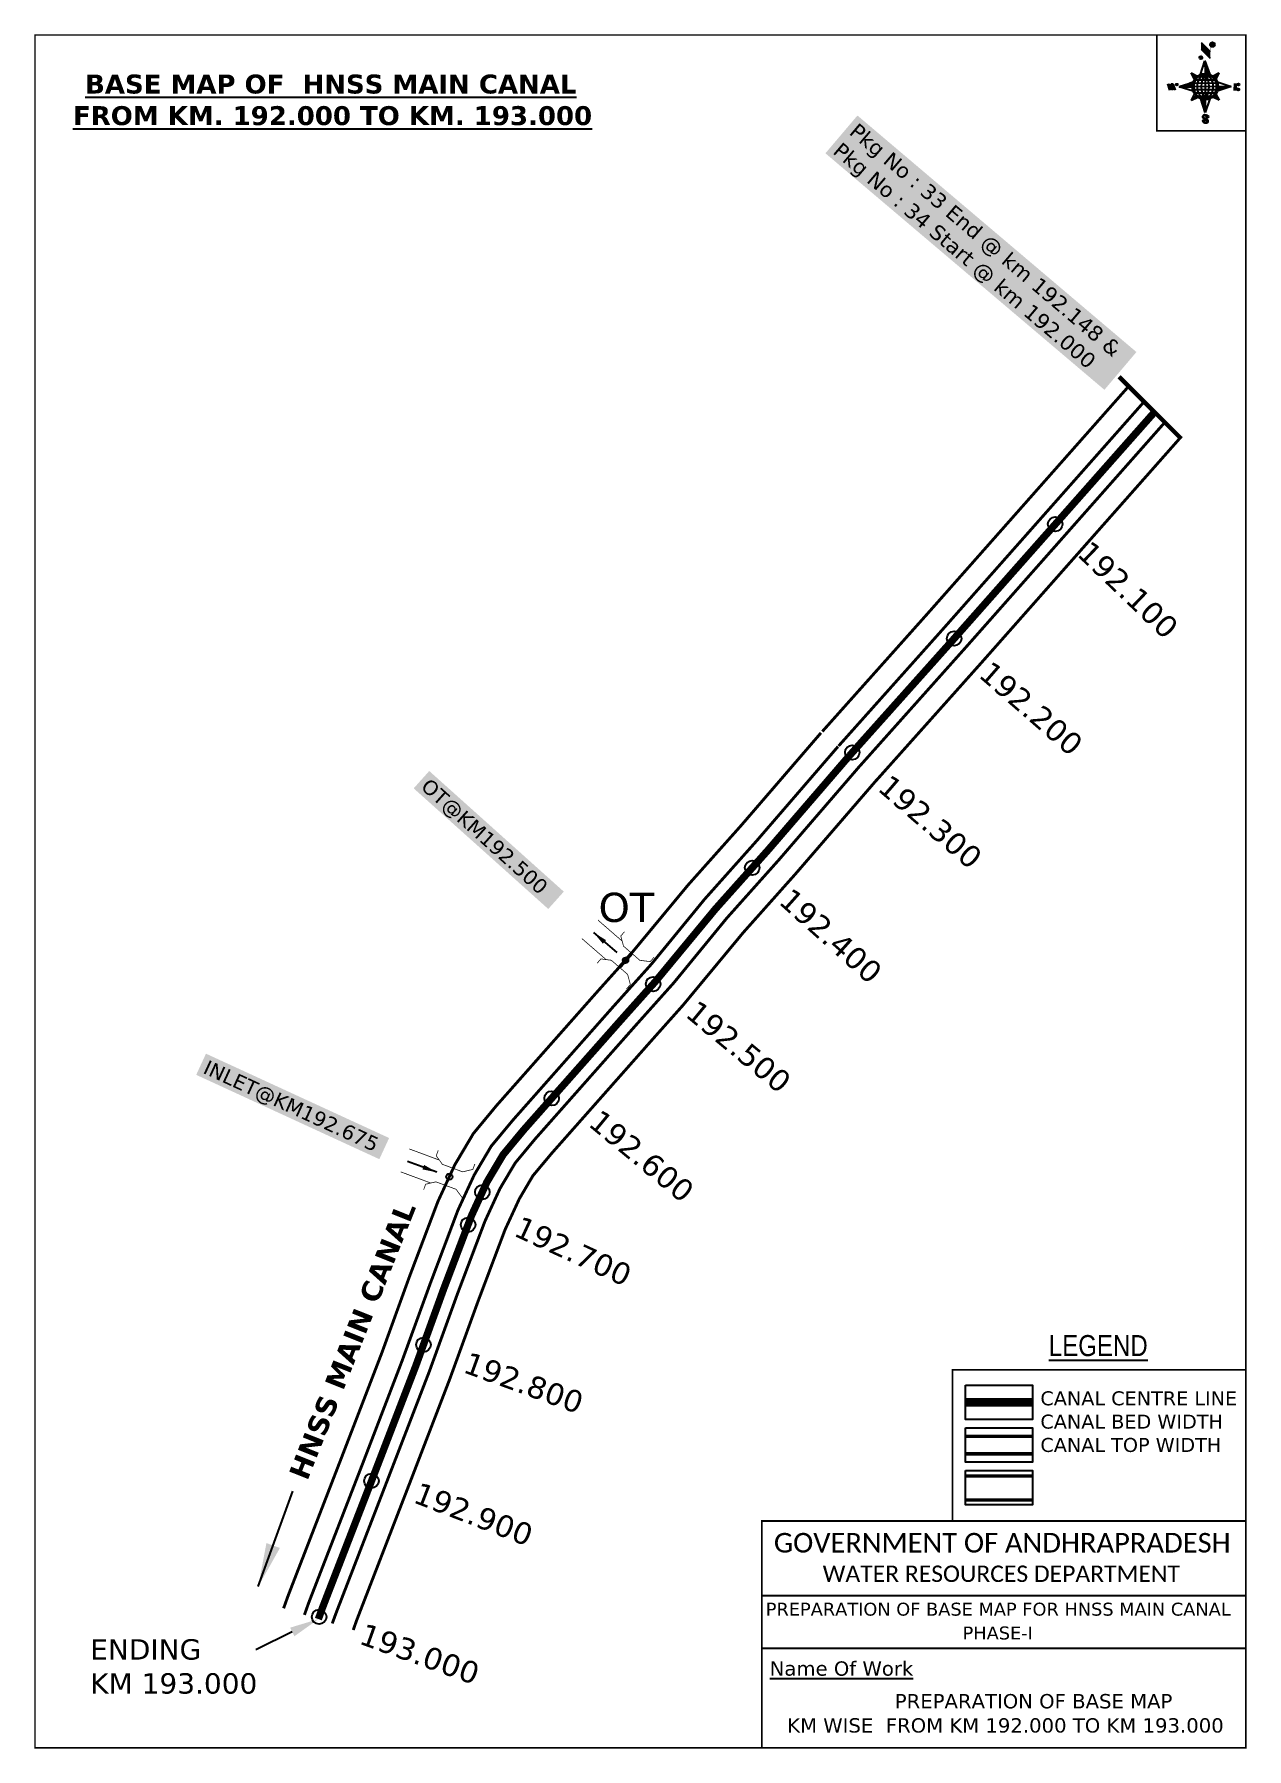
# Model space of a CAD drawing. Header units: inches. Extents: x 743133 to 743966, y 1648927 to 1650103.
import ezdxf
from ezdxf import colors
from ezdxf.entities.mleader import LeaderData, LeaderLine
from ezdxf.enums import TextEntityAlignment as Align
from ezdxf.math import Vec2, Vec3

# ---------------------------------------------------------------- set-up
doc = ezdxf.new("R2010")
doc.units = ezdxf.units.IN
doc.header["$MEASUREMENT"] = 0
doc.header["$PDMODE"] = 32
doc.header["$PDSIZE"] = 10
doc.linetypes.add('HIDDEN2', pattern=[0.1875, 0.125, -0.0625])
for name, color, linetype in [('AQUADUCT', 1, 'Continuous'), ('bord', 1, 'Continuous'), ('CANAL1', 1, 'Continuous'), ('CSMark', 72, 'Continuous'), ('DCBMS', 232, 'Continuous'), ('PAGE', 7, 'Continuous'), ('STRUCTURE', 5, 'Continuous'), ('TEXT', 7, 'Continuous')]:
    doc.layers.add(name, color=color, linetype=linetype)
doc.styles.add('ARIALN', font='ARIALN.TTF')
doc.styles.get("Standard").update_dxf_attribs({"font": 'verdana.ttf'})
doc.dimstyles.get("Standard").update_dxf_attribs({"dimtxt": 0.18, "dimasz": 0.18, "dimexe": 0.18, "dimexo": 0.0625, "dimgap": 0.09, "dimtad": 0, "dimtih": 1, "dimtoh": 1, "dimdec": 4, "dimzin": 0, "dimdsep": 46, "dimtxsty": 'Standard', "dimcen": 0.09, "dimadec": 0, "dimazin": 0, "dimtfac": 1, "dimtdec": 4, "dimtofl": 0, "dimtmove": 0, "dimatfit": 3, "dimfxl": 1, "dimtolj": 1, "dimtzin": 0, "dimarcsym": 0})
pattern_1 = [(267.297113149, (-8720374.938, 50637915.138), (10.5367255337, -0.497431438), [])]
pattern_2 = [(357.297113149, (-8720374.938, 50637915.138), (0.497431438, 10.5367255337), [])]

# ---------------------------------------------------------------- blocks, each defined once
blk = doc.blocks.new('*X16')
at = {"color": 0, "linetype": 'Continuous'}
for p, q in [((6321.6, 240.5), (6322.3, 241.2)), ((6321.6, 240.3), (6322.3, 241)), ((6321.6, 240.1), (6322.3, 240.8)), ((6321.6, 239.9), (6322.4, 240.7)), ((6321.6, 239.8), (6322.4, 240.6)), ((6321.6, 239.6), (6322.5, 240.5)), ((6321.6, 239.4), (6322.5, 240.3)), ((6321.6, 239.2), (6322.6, 240.2)), ((6321.7, 239.1), (6322.6, 240.1)), ((6321.8, 240.8), (6322.4, 241.4)), ((6321.8, 239), (6322.7, 240)), ((6321.8, 239), (6322.8, 239.9)), ((6321.9, 238.9), (6322.9, 239.8)), ((6322, 238.8), (6323, 239.7)), ((6322.1, 241.3), (6322.4, 241.6)), ((6322.1, 238.7), (6323.1, 239.6)), ((6322.2, 238.6), (6323.1, 239.6)), ((6322.3, 238.5), (6323.2, 239.5)), ((6322.4, 238.5), (6323.3, 239.4)), ((6322.5, 238.4), (6323.4, 239.3)), ((6322.7, 238.4), (6323.6, 239.3)), ((6322.8, 238.3), (6323.7, 239.2)), ((6322.9, 238.3), (6323.8, 239.1)), ((6323.1, 238.2), (6323.9, 239.1)), ((6323.2, 238.2), (6324, 239)), ((6323.3, 238.2), (6324.2, 239)), ((6323.5, 238.1), (6324.3, 238.9)), ((6323.7, 238.1), (6324.4, 238.9)), ((6323.8, 238.1), (6324.6, 238.8)), ((6324.1, 238.2), (6324.7, 238.8)), ((6324.3, 238.3), (6324.9, 238.8)), ((6324.6, 238.3), (6325.1, 238.8)), ((6324.8, 238.4), (6325.2, 238.8)), ((6325.1, 238.5), (6325.4, 238.8)), ((6325.4, 238.6), (6325.6, 238.8))]:
    blk.add_line(p, q, dxfattribs=at)
blk = doc.blocks.new('*X15')
at = {"color": 0, "linetype": 'Continuous'}
for p, q in [((6324.4, 240.3), (6324.5, 240.4)), ((6324.6, 240.3), (6324.8, 240.5)), ((6324.7, 240.2), (6325, 240.5)), ((6324.8, 240.2), (6325.2, 240.6)), ((6325, 240.1), (6325.5, 240.6)), ((6325.1, 240.1), (6325.6, 240.6)), ((6325.2, 240), (6325.8, 240.6)), ((6325.3, 240), (6326, 240.6)), ((6325.4, 239.9), (6326.1, 240.6)), ((6325.5, 239.8), (6326.2, 240.5)), ((6325.6, 239.8), (6326.3, 240.5)), ((6325.7, 239.7), (6326.5, 240.4)), ((6325.9, 239.6), (6326.6, 240.3)), ((6326, 239.5), (6326.7, 240.3)), ((6326, 239.4), (6326.8, 240.2)), ((6326.1, 239.3), (6327, 240.2)), ((6326.2, 239.3), (6327.1, 240.1)), ((6326.3, 239.2), (6327.1, 240)), ((6326.4, 239.1), (6327.2, 239.9)), ((6326.5, 239), (6327.3, 239.8)), ((6326.5, 238.9), (6327.4, 239.7)), ((6326.6, 238.8), (6327.5, 239.6)), ((6326.7, 238.7), (6327.5, 239.5)), ((6326.8, 238.6), (6327.6, 239.4)), ((6326.8, 238.5), (6327.7, 239.3)), ((6326.8, 236.5), (6327.4, 237)), ((6326.9, 238.3), (6327.8, 239.2)), ((6326.9, 238.2), (6327.9, 239.1)), ((6326.9, 236.8), (6327.6, 237.4)), ((6327, 238.1), (6327.8, 239)), ((6327, 237.9), (6327.8, 238.8)), ((6327, 237.8), (6327.8, 238.6)), ((6327, 237.6), (6327.8, 238.4)), ((6327, 237.4), (6327.8, 238.2)), ((6327, 237.3), (6327.8, 238)), ((6327, 237.1), (6327.8, 237.9))]:
    blk.add_line(p, q, dxfattribs=at)
blk = doc.blocks.new('H')
at = {"layer": 'bord', "extrusion": (0.000427885, 0.004792, 0.999988)}
h = blk.add_hatch(dxfattribs=at)
h.set_pattern_fill('LINE', color=8, scale=84.387686, angle=-2.7029, style=0)
h.set_pattern_definition(pattern_2)
h.paths.add_polyline_path([(-492, 786, -0.090992), (-448, 775), (-486, 912)])
h = blk.add_hatch(dxfattribs=at)
h.set_pattern_fill('LINE', color=8, scale=84.387686, angle=-92.7029, style=0)
h.set_pattern_definition(pattern_1)
h.paths.add_polyline_path([(-625, 665, -0.090992), (-615, 710), (-751, 671)])
h = blk.add_hatch(dxfattribs=at)
h.set_pattern_fill('LINE', color=8, scale=84.387686, angle=-2.7029, style=0)
h.set_pattern_definition(pattern_2)
h.paths.add_polyline_path([(-504, 533, -0.090992), (-549, 543), (-510, 406)])
h = blk.add_hatch(dxfattribs=at)
h.set_pattern_fill('LINE', color=8, scale=84.387686, angle=-92.7029, style=0)
h.set_pattern_definition(pattern_1)
h.paths.add_polyline_path([(-246, 647), (-372, 653, -0.090992), (-382, 609)])
for p, q in [((-519, 1020, -1217), (-435, 927, -1216)), ((-516, 1087, -1217), (-432, 994, -1217)), ((-538, 774, -1216), (-487, 906, -1216)), ((-487, 906, -1216), (-493, 780, -1216)), ((-487, 906, -1216), (-448, 769, -1216)), ((-865, 701, -1215), (-847, 638, -1215)), ((-847, 700, -1215), (-829, 637, -1215)), ((-829, 699, -1215), (-811, 636, -1215)), ((-829, 699, -1215), (-811, 698, -1215)), ((-811, 698, -1215), (-794, 635, -1215)), ((-752, 665, -1215), (-615, 704, -1215)), ((-627, 794, -1216), (-567, 760, -1216)), ((-627, 794, -1216), (-584, 747, -1215)), ((-599, 731, -1215), (-627, 794, -1216)), ((-421, 753, -1216), (-359, 781, -1216)), ((-359, 781, -1216), (-405, 739, -1216)), ((-359, 781, -1216), (-392, 721, -1215)), ((-379, 693, -1215), (-246, 641, -1215)), ((-213, 669, -1215), (-217, 601, -1215)), ((-752, 665, -1215), (-625, 659, -1215)), ((-619, 614, -1215), (-752, 665, -1215)), ((-639, 526, -1214), (-606, 585, -1215)), ((-639, 526, -1214), (-593, 568, -1215)), ((-577, 553, -1215), (-639, 526, -1214)), ((-511, 400, -1214), (-549, 537, -1214)), ((-460, 533, -1215), (-511, 400, -1214)), ((-505, 527, -1214), (-511, 400, -1214)), ((-371, 513, -1214), (-431, 546, -1215)), ((-371, 513, -1214), (-414, 560, -1215)), ((-399, 576, -1215), (-371, 513, -1214)), ((-246, 641, -1215), (-383, 603, -1215)), ((-373, 647, -1215), (-246, 641, -1215)), ((-197, 600, -1215), (-194, 668, -1215))]:
    blk.add_line(p, q, dxfattribs=at)
at = {"layer": 'bord', "color": 8, "linetype": 'ByBlock', "extrusion": (0.000427885, 0.004792, 0.999988)}
for p, q in [((-375, 679, -1215), (-620, 691, -1215)), ((-386, 711, -1215), (-605, 722, -1215)), ((-411, 744, -1216), (-578, 752, -1216)), ((-493, 780, -1216), (-505, 527, -1214)), ((-373, 647, -1215), (-625, 659, -1215)), ((-378, 616, -1215), (-623, 628, -1215)), ((-392, 585, -1215), (-611, 595, -1215)), ((-420, 555, -1215), (-587, 562, -1215))]:
    blk.add_line(p, q, dxfattribs=at)
at = {"layer": 'bord', "extrusion": (0.000427885, 0.004792, 0.999988), "elevation": -1212}
for points, const_width in [([(-522, 960), (-516, 1093)], 1.61), ([(-434, 933), (-428, 1066)], 1.61), ([(-870, 707), (-846, 706)], 0.642), ([(-829, 643), (-821, 678)], 0.642), ([(-793, 641), (-782, 694)], 0.642), ([(-223, 676), (-174, 673)], 0.706), ([(-829, 643), (-855, 644)], 0.642), ([(-811, 642), (-784, 641)], 0.642), ([(-177, 605), (-226, 607)], 0.706), ([(-195, 645), (-185, 644)], 0.706)]:
    blk.add_lwpolyline(points, dxfattribs=dict(at, const_width=const_width))
for points, const_width in [([(-414, 1073, 1), (-398, 1058, 1)], 22.3), ([(-530, 950, 1), (-520, 939, 1)], 14.8), ([(-776, 697, 1), (-769, 690, 1)], 8.9), ([(-180, 618, 1), (-173, 611, 1)], 9.79), ([(-178, 667, 1), (-171, 660, 1)], 9.79), ([(-490, 362, 1), (-498, 369, 1)], 11.1), ([(-525, 322, 1), (-533, 329, 1)], 11.1)]:
    blk.add_lwpolyline(points, format="xyb", close=True, dxfattribs=dict(at, const_width=const_width))
for points in [[(-537, 317), (-531, 310), (-520, 307), (-505, 307), (-494, 310), (-486, 318), (-487, 326), (-491, 333), (-494, 336), (-503, 341), (-522, 347), (-530, 352), (-534, 355), (-537, 363), (-537, 373), (-530, 381), (-520, 384), (-504, 384), (-493, 380), (-487, 373)], [(-522, 348), (-526, 354), (-528, 361), (-528, 371), (-526, 375), (-521, 381), (-515, 384)], [(-505, 307), (-499, 312), (-497, 319), (-497, 327), (-501, 335), (-509, 343)]]:
    blk.add_lwpolyline(points, dxfattribs=at)
at = {"layer": 'bord', "extrusion": (0.000427885, 0.004792, 0.999988)}
for centre, radius in [((-406, 1065, -1212), 22.3), ((-525, 944, -1212), 14.8), ((-773, 694, -1212), 8.9), ((-498, 659, -1212), 127), ((-177, 615, -1212), 9.79), ((-174, 663, -1212), 9.79), ((-494, 365, -1212), 11.1), ((-529, 325, -1212), 11.1)]:
    blk.add_circle(centre, radius, dxfattribs=at)
at = {"layer": 'bord', "color": 8, "linetype": 'ByBlock', "extrusion": (0.000427885, 0.004792, 0.999988)}
for centre, radius, start, end in [((-482, 658, -1212), 128, 94.9254, 259.6691), ((-437, 656, -1212), 141, 113.2864, 241.308), ((-316, 651, -1212), 222, 142.5892, 212.0053), ((-560, 662, -1212), 141, 293.2864, 61.308), ((-681, 668, -1212), 222, 322.5892, 32.0053), ((-515, 660, -1212), 128, 274.9254, 79.6691)]:
    blk.add_arc(centre, radius, start, end, dxfattribs=at)
at = {"layer": 'bord', "extrusion": (0.000427885, 0.004792, 0.999988)}
for points in [[(-516, 1093, -1212), (-431, 1000, -1212), (-519, 1026, -1212), (-434, 933, -1212)], [(-864, 707, -1212), (-846, 706, -1212), (-846, 644, -1212), (-829, 643, -1212)], [(-829, 705, -1212), (-811, 704, -1212), (-811, 642, -1212), (-793, 641, -1212)], [(-193, 674, -1212), (-197, 606, -1212), (-213, 675, -1212), (-216, 607, -1212)]]:
    blk.add_solid(points, dxfattribs=at)
at = {"layer": 'bord', "extrusion": (0.000427885, 0.004792, 0.999988), "xscale": 7.977342409717546, "yscale": 7.977342408231451, "zscale": 7.977342408476333, "rotation": 138.0840426661453}
for name, p in [('*X15', (38301, -31929, -1212)), ('*X16', (38314, -31951, -1212))]:
    blk.add_blockref(name, p, dxfattribs=at)
blk = doc.blocks.new('OT')
at = {"layer": 'STRUCTURE', "color": 190}
for points, const_width in [([(769775.2, 1706601.8), (769775.2, 1706597.8), (769769.2, 1706593.8), (769761.8, 1706593.8), (769754.4, 1706593.8), (769748.4, 1706597.8), (769748.4, 1706601.8)], 0.5), ([(769751.4, 1706595.8), (769729.4, 1706595.8)], 0.5), ([(769761.8, 1706593.8), (769761.8, 1706581)], 2.5), ([(769751.4, 1706579), (769729.4, 1706579)], 0.5), ([(769748.4, 1706573), (769748.4, 1706577), (769754.4, 1706581), (769761.8, 1706581), (769761.8, 1706581), (769761.8, 1706581), (769769.2, 1706581), (769775.2, 1706577), (769775.2, 1706573)], 0.5)]:
    blk.add_lwpolyline(points, dxfattribs=dict(at, const_width=const_width))
at = {"layer": 'STRUCTURE', "color": 0}
blk.add_circle((769761.8, 1706587.4), 1.87, dxfattribs=at)
blk.add_leader([(769732.6, 1706587.4), (769753.8, 1706587.4)], dimstyle='Standard', override={"dimasz": 10, "dimgap": 0.09, "dimtad": 0}, dxfattribs=at)
blk = doc.blocks.new('IN')
at = {"layer": 'STRUCTURE', "color": 190, "const_width": 0.5}
for points in [[(763895.1, 1696672), (763895.1, 1696668), (763889.1, 1696664), (763881.7, 1696664), (763874.3, 1696664), (763868.3, 1696668), (763868.3, 1696672)], [(763871.3, 1696666), (763849.3, 1696666)], [(763871.3, 1696649.2), (763849.3, 1696649.2)], [(763868.3, 1696643.2), (763868.3, 1696647.2), (763874.3, 1696651.2), (763881.7, 1696651.2), (763881.7, 1696651.2), (763881.7, 1696651.2), (763889.1, 1696651.2), (763895.1, 1696647.2), (763895.1, 1696643.2)]]:
    blk.add_lwpolyline(points, dxfattribs=at)
at = {"layer": 'STRUCTURE', "color": 0}
blk.add_circle((763881.7, 1696657.6), 2.11, dxfattribs=at)
blk.add_leader([(763872.7, 1696657.6), (763851.2, 1696657.6)], dimstyle='Standard', override={"dimasz": 10, "dimgap": 0.09, "dimtad": 0}, dxfattribs=at)

msp = doc.modelspace()

# ---------------------------------------------------------------- linework, layer by layer
at = {"color": 3}
for p in [(743400.6, 1649204.1), (743364.9, 1649110.7), (743329, 1649017.4), (743329, 1649017.4)]:
    msp.add_point(p, dxfattribs=at)
at = {"layer": 'CANAL1', "color": 200, "const_width": 2}
for points in [[(743674.3, 1649624.9), (743746.1, 1649705.3), (743883.6, 1649860.7)], [(743711.6, 1649591.6), (743783.5, 1649672.1), (743921, 1649827.6)], [(743673.4, 1649624), (743618.5, 1649560.3), (743582.2, 1649519.6), (743540.8, 1649469.7), (743519.8, 1649446.3), (743450.6, 1649368.1), (743434.8, 1649349), (743422.1, 1649327.6), (743410.5, 1649302.4), (743391.1, 1649251.2), (743372, 1649198.5), (743344.9, 1649128.1), (743307.8, 1649032.2), (743304.6, 1649023.3)], [(743712.4, 1649592.6), (743656, 1649527.3), (743620.1, 1649487), (743578.7, 1649437.1), (743557.2, 1649413), (743488.6, 1649335.5), (743475.7, 1649320.1), (743466.4, 1649304.3), (743456.6, 1649283.1), (743438, 1649233.8), (743418.8, 1649181), (743391.5, 1649110.1), (743354.6, 1649014.7), (743352.4, 1649008.4)]]:
    msp.add_lwpolyline(points, dxfattribs=at)
at = {"layer": 'CANAL1', "color": 5, "const_width": 2}
for points in [[(743685.5, 1649615), (743757.3, 1649695.4), (743894.8, 1649850.8)], [(743700.4, 1649601.6), (743772.3, 1649682.1), (743909.8, 1649837.5)], [(743685.1, 1649614.6), (743629.7, 1649550.4), (743593.5, 1649509.8), (743557.2, 1649465.5), (743531, 1649436.3), (743462, 1649358.3), (743447.1, 1649340.4), (743435.4, 1649320.6), (743424.3, 1649296.6), (743405.2, 1649246), (743386, 1649193.3), (743358.9, 1649122.7), (743321.8, 1649027), (743318.9, 1649018.8)], [(743338, 1649012.9), (743340.6, 1649020), (743377.5, 1649115.5), (743404.8, 1649186.3), (743423.9, 1649239), (743442.8, 1649288.9), (743453.1, 1649311.3), (743463.5, 1649328.8), (743477.2, 1649345.3), (743546, 1649423), (743572.4, 1649452.5), (743608.7, 1649496.8), (743644.8, 1649537.2), (743700.7, 1649602)]]:
    msp.add_lwpolyline(points, dxfattribs=at)
at = {"layer": 'CANAL1', "color": 1, "linetype": 'HIDDEN2', "ltscale": 100, "const_width": 5}
for points in [[(743692.9, 1649608.3), (743764.8, 1649688.7), (743902.3, 1649844.1)], [(743692.9, 1649608.3), (743637.3, 1649543.8), (743601.1, 1649503.3), (743559.8, 1649453.4), (743538.5, 1649429.6), (743469.6, 1649351.8), (743455.3, 1649334.6), (743444.2, 1649315.9), (743433.6, 1649292.8), (743414.5, 1649242.5), (743395.4, 1649189.8), (743368.2, 1649119.1), (743331.2, 1649023.5), (743328.5, 1649015.9)]]:
    msp.add_lwpolyline(points, dxfattribs=at)
at = {"layer": 'CANAL1', "color": 1, "linetype": 'HIDDEN2', "ltscale": 100, "const_width": 6, "elevation": -0.4}
msp.add_lwpolyline([(743818.6, 1649164.6), (743772.5, 1649164.6)], dxfattribs=at)
at = {"layer": 'CANAL1', "color": 5, "const_width": 2.4, "elevation": -0.4}
for points in [[(743818.6, 1649141.3), (743772.5, 1649141.3)], [(743818.6, 1649129.3), (743772.5, 1649129.3)]]:
    msp.add_lwpolyline(points, dxfattribs=at)
at = {"layer": 'CANAL1', "color": 200, "const_width": 2.4, "elevation": -0.4}
for points in [[(743818.6, 1649114.1), (743772.5, 1649114.1)], [(743818.6, 1649097.6), (743772.5, 1649097.6)]]:
    msp.add_lwpolyline(points, dxfattribs=at)
at = {"layer": 'CSMark', "color": 3, "const_width": 3}
msp.add_lwpolyline([(743878, 1649868.3), (743919.9, 1649826.6)], dxfattribs=at)
at = {"layer": 'CSMark', "color": 3}
for p in [(743834.2, 1649767.2), (743764.8, 1649688.7), (743694.9, 1649610.6), (743626.2, 1649531.4), (743558.2, 1649451.6), (743488.6, 1649373.2), (743431.2, 1649286.5)]:
    msp.add_point(p, dxfattribs=at)
at = {"layer": 'PAGE', "const_width": 1}
msp.add_lwpolyline([(743965, 1648927.6), (743965, 1650102.8), (743134, 1650102.8), (743134, 1648927.6), (743965, 1648927.6)], dxfattribs=at)
at = {"layer": 'PAGE'}
for points, const_width in [([(743965, 1650102.8), (743903.9, 1650102.8), (743903.9, 1650037.1), (743965, 1650037.1)], 1), ([(743965, 1649083.2), (743763.7, 1649083.2), (743763.7, 1649187), (743965, 1649187)], 1.2), ([(743632.9, 1649083.2), (743965, 1649083.2), (743965, 1648927.6), (743632.9, 1648927.6)], 1.2)]:
    msp.add_lwpolyline(points, close=True, dxfattribs=dict(at, const_width=const_width))
at = {"layer": 'PAGE', "elevation": -0.4}
for points in [[(743772.5, 1649176.3), (743818.6, 1649176.3), (743818.6, 1649152.8), (743772.5, 1649152.8)], [(743772.5, 1649147.1), (743818.6, 1649147.1), (743818.6, 1649123.6), (743772.5, 1649123.6)], [(743772.5, 1649117.8), (743818.6, 1649117.8), (743818.6, 1649094.3), (743772.5, 1649094.3)]]:
    msp.add_lwpolyline(points, close=True, dxfattribs=at)
at = {"layer": 'PAGE'}
for points in [[(743632.9, 1649032.2), (743965, 1649032.2)], [(743632.9, 1648995.9), (743965, 1648995.9)]]:
    msp.add_lwpolyline(points, dxfattribs=at)
at = {"layer": 'STRUCTURE', "color": 0}
msp.add_point((743441, 1649308.9), dxfattribs=at)

# ---------------------------------------------------------------- block references
at = {"layer": 'AQUADUCT', "color": 1, "xscale": 0.0703495379661093, "yscale": 0.07034953800030053, "zscale": 0.07034953795990817, "rotation": 3.078330607406165}
msp.add_blockref('H', (743974.6, 1650023.4, 85.4), dxfattribs=at)
at = {"layer": 'STRUCTURE', "color": 0}
for name, p, rotation in [('OT', (-956420, 865177.1), 319.0445547976779), ('IN', (-563053.2, 324444.1), 339.6393011834039)]:
    msp.add_blockref(name, p, dxfattribs=dict(at, rotation=rotation))

# ---------------------------------------------------------------- texts
at = {"layer": 'CANAL1', "insert": (743307.5, 1649114.6), "char_height": 14, "width": 205.129, "attachment_point": 1, "rotation": 68.3347}
msp.add_mtext('\\pi0.96322;{\\fVerdana|b1|i0|c0|p34;HNSS MAIN CANAL}', dxfattribs=at)
at = {"layer": 'CSMark', "color": 1}
for s, rotation, p in [('192.100', 316.2339, (743853.5, 1649751.6)), ('192.200', 318.9744, (743785.6, 1649668.7)), ('192.300', 319.204, (743716.3, 1649590.8)), ('192.400', 318.2125, (743648.5, 1649513.1)), ('192.500', 320.3899, (743584.2, 1649435.8)), ('192.600', 320.3899, (743517.6, 1649360.8)), ('192.700', 335.2749, (743464.7, 1649286.2)), ('192.800', 340.0446, (743429.4, 1649192.6)), ('192.900', 338.8517, (743395.3, 1649103.3)), ('193.000', 340.2653, (743358, 1649006.4))]:
    msp.add_text(s, height=15, rotation=rotation, dxfattribs=at).set_placement(p, align=Align.MIDDLE_LEFT)
at = {"layer": 'PAGE', "extrusion": (0.000201441, 0.004807, 0.999988), "style": 'ARIALN'}
msp.add_text('%%ULEGEND', height=14.4, rotation=359.9999, dxfattribs=at).set_placement((743863.7, 1649183.8, 8077.3), align=Align.MIDDLE)
at = {"layer": 'PAGE', "extrusion": (0.000201441, 0.004807, 0.999988)}
for s, height, p in [('PREPARATION OF BASE MAP FOR HNSS MAIN CANAL', 8.878, (743635.5, 1648998.5, 8076.3)), ('%%UName Of Work', 9.822, (743638.2, 1648957.3, 8075))]:
    msp.add_text(s, height=height, rotation=359.9999, dxfattribs=at).set_placement(p)
for s, height, p in [('PHASE-I', 8.88, (743794.7, 1648986.6, 8076.3)), ('PREPARATION OF BASE MAP', 9.822, (743819.3, 1648939.8, 8075.1)), ('KM WISE  FROM KM 192.000 TO KM 193.000', 9.822, (743800, 1648923.2, 8075.1))]:
    msp.add_text(s, height=height, rotation=359.9999, dxfattribs=at).set_placement(p, align=Align.MIDDLE_CENTER)
at = {"layer": 'PAGE', "extrusion": (0.000201441, 0.004807, 0.999988), "attachment_point": 1, "text_direction": (1, -1e-06, -0.000201)}
for s, insert, char_height, width in [('CANAL CENTRE LINE CANAL BED WIDTH {\\H2.37413x; }CANAL TOP WIDTH{\\H1.91877x; }', (743824, 1649172.2, -0.4), 9.6, 168.926), ('\\pi3.58851;{\\fCalibri|b0|i0|c0|p34;\\H1.3333x;GOVERNMENT OF ANDHRAPRADESH\\P\\pi37.07307;\\H0.83998x;WATER RESOURCES DEPARTMENT}', (743637.5, 1649075, -1.3), 10.059, 321.276)]:
    msp.add_mtext(s, dxfattribs=dict(at, insert=insert, char_height=char_height, width=width))
at = {"layer": 'STRUCTURE', "color": 1}
msp.add_text('OT', height=20, dxfattribs=at).set_placement((743520.7, 1649494.3))
at = {"layer": 'STRUCTURE', "color": 5, "attachment_point": 1, "bg_fill": 1, "box_fill_scale": 1.3, "bg_fill_color": 7, "bg_fill_true_color": 16777215, "bg_fill_transparency": 4390977}
for s, insert, char_height, width, rotation in [('Pkg No : 33 End @ km 192.148 & Pkg No : 34 Start @ km 192.000', (743698.8, 1650043.2), 10.401, 244.756, 319.7157), ('OT@KM192.500', (743404.8, 1649593.6), 10, 118.025, 318.1313), ('INLET@KM192.675', (743252.8, 1649399.9), 10, 132.377, 335.2749)]:
    msp.add_mtext(s, dxfattribs=dict(at, insert=insert, char_height=char_height, width=width, rotation=rotation))
at = {"layer": 'TEXT', "color": 1, "insert": (743146.6, 1650075.7), "char_height": 13, "width": 379.826, "attachment_point": 1}
msp.add_mtext('\\pi21.75538;{\\fVerdana|b1|i0|c0|p34;\\LBASE MAP OF  HNSS MAIN CANAL \\P\\pi13.45249;FROM KM. 192.000 TO KM. 193.000}', dxfattribs=at)

# ---------------------------------------------------------------- leaders
at = {"layer": 'CANAL1'}
msp.add_leader([(743287.2, 1649038.2), (743311, 1649103.6)], dimstyle='Standard', override={"dimasz": 30, "dimgap": 0.09, "dimtad": 0}, dxfattribs=at)
at = {"layer": 'DCBMS', "color": 5}
ml = msp.add_multileader_mtext('Standard', dxfattribs=at)
ml.set_content('ENDING \\PKM 193.000', color=5)
ml.set_leader_properties()
ml.build(insert=Vec2(0, 0))
ml.multileader.update_dxf_attribs({"dogleg_length": 0.36, "arrow_head_size": 20})
ctx = ml.context
ctx.base_point, ctx.char_height, ctx.arrow_head_size, ctx.landing_gap_size, ctx.plane_origin = Vec3(743171.8, 1648995), 14, 20, 0.09, Vec3(743160.9, 1648983.6)
notes = []
notes.append((ctx, [(0, (1, 1, 0), (743286, 1648995), (-1, 0), 0.36, [(0, [(743328.5, 1649015.9)], 0, [])])]))
ctx.mtext.insert, ctx.mtext.width, ctx.mtext.flow_direction = Vec3(743171.9, 1649002.1), 123.353, 5
for ctx, leaders in notes:
    for number, flags, end, landing, length, lines in leaders:
        leader = LeaderData()
        leader.index, (leader.has_last_leader_line, leader.has_dogleg_vector, leader.attachment_direction) = number, flags
        leader.last_leader_point, leader.dogleg_vector, leader.dogleg_length = Vec3(end), Vec3(landing), length
        for number, points, colour, breaks in lines:
            line = LeaderLine()
            line.index, line.vertices, line.color, line.breaks = number, Vec3.list(points), colors.encode_raw_color(colour), breaks
            leader.lines.append(line)
        ctx.leaders.append(leader)

doc.saveas('drawing.dxf')
